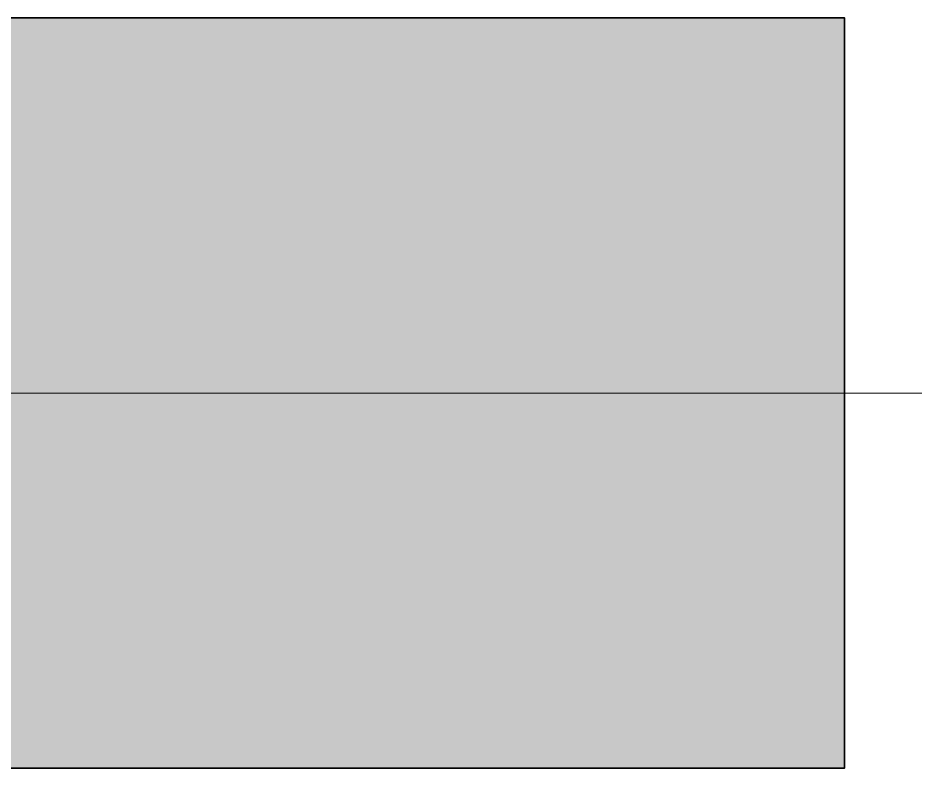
# Model space of a CAD drawing. Header units: millimetres. Extents: x -27612495 to -27487022, y 19489767 to 19649472.
# Drawn here: x -27533396.9 to -27533157.7, y 19518388.7 to 19518588.7 of the extents above; entities that cross this region are included whole.
import ezdxf
from ezdxf.enums import TextEntityAlignment as Align

# ---------------------------------------------------------------- set-up
doc = ezdxf.new("R2010")
doc.units = ezdxf.units.MM
doc.header["$MEASUREMENT"] = 0
doc.linetypes.add('DASHDOT', pattern=[1, 0.5, -0.25, 0, -0.25])
doc.layers.add('A-AXIS-TEXT', color=3, linetype='Continuous')
for name, color, linetype, lineweight in [('axies', 250, 'DASHDOT', 9), ('COLUMN HATCH', 1, 'Continuous', 0), ('COLUMNS', 5, 'Continuous', 35), ('dim', 3, 'Continuous', 9)]:
    doc.layers.add(name, color=color, linetype=linetype, lineweight=lineweight)
doc.styles.add('x-arab', font='xarb.shx')

# ---------------------------------------------------------------- blocks, each defined once
blk = doc.blocks.new('ax')
at = {"layer": 'axies', "linetype": 'DASHDOT', "lineweight": 9}
blk.add_line((12409.87167, -3395.54078), (12435.23579, -3395.54078), dxfattribs=at)
at = {"layer": 'A-AXIS-TEXT', "style": 'x-arab', "flags": 12}
for tag, p in [('1', (12409.47166, -3390.54852)), ('1', (12409.47166, -3390.54852)), ('1', (12435.6358, -3390.54852)), ('1', (12435.6358, -3390.54852)), ('2', (12409.47166, -3395.54852)), ('2', (12435.6358, -3395.54852)), ('3', (12409.47166, -3397.14852)), ('3', (12435.6358, -3397.14852)), ('4', (12409.47166, -3400.04851)), ('4', (12435.6358, -3400.04851)), ('5', (12409.47166, -3401.14852)), ('5', (12435.6358, -3401.14852)), ('6', (12409.47166, -3401.79851)), ('6', (12435.6358, -3401.79851)), ('7', (12409.47166, -3403.69852)), ('7', (12435.6358, -3403.69852)), ('8', (12409.47166, -3405.34795)), ('8', (12435.6358, -3405.34795)), ('9', (12409.47166, -3409.25172)), ('9', (12435.6358, -3409.25172)), ('10', (12409.47166, -3413.16257)), ('10', (12435.6358, -3413.16257))]:
    blk.add_attdef(tag, text='', height=0.36, dxfattribs=at).set_placement(p, align=Align.MIDDLE)

msp = doc.modelspace()

# ---------------------------------------------------------------- hatches: boundary and pattern name
at = {"layer": 'COLUMN HATCH'}
h = msp.add_hatch(color=256, dxfattribs=at)
h.dxf.hatch_style = 1
h.paths.add_polyline_path([(-27533626.52, 19518388.734), (-27533626.52, 19518588.734), (-27533176.52, 19518588.734), (-27533176.52, 19518388.734)])

# ---------------------------------------------------------------- linework, layer by layer
at = {"layer": 'COLUMNS', "linetype": 'ByBlock'}
msp.add_lwpolyline([(-27533626.52, 19518388.734), (-27533626.52, 19518588.734), (-27533176.52, 19518588.734), (-27533176.52, 19518388.734)], close=True, dxfattribs=at)

# ---------------------------------------------------------------- block references
at = {"layer": 'dim', "linetype": 'ByBlock', "lineweight": 30, "xscale": 1000, "yscale": 1000, "zscale": 1000}
msp.add_blockref('ax', (-39945526.836, 22914029.512), dxfattribs=at)

doc.saveas('drawing.dxf')
